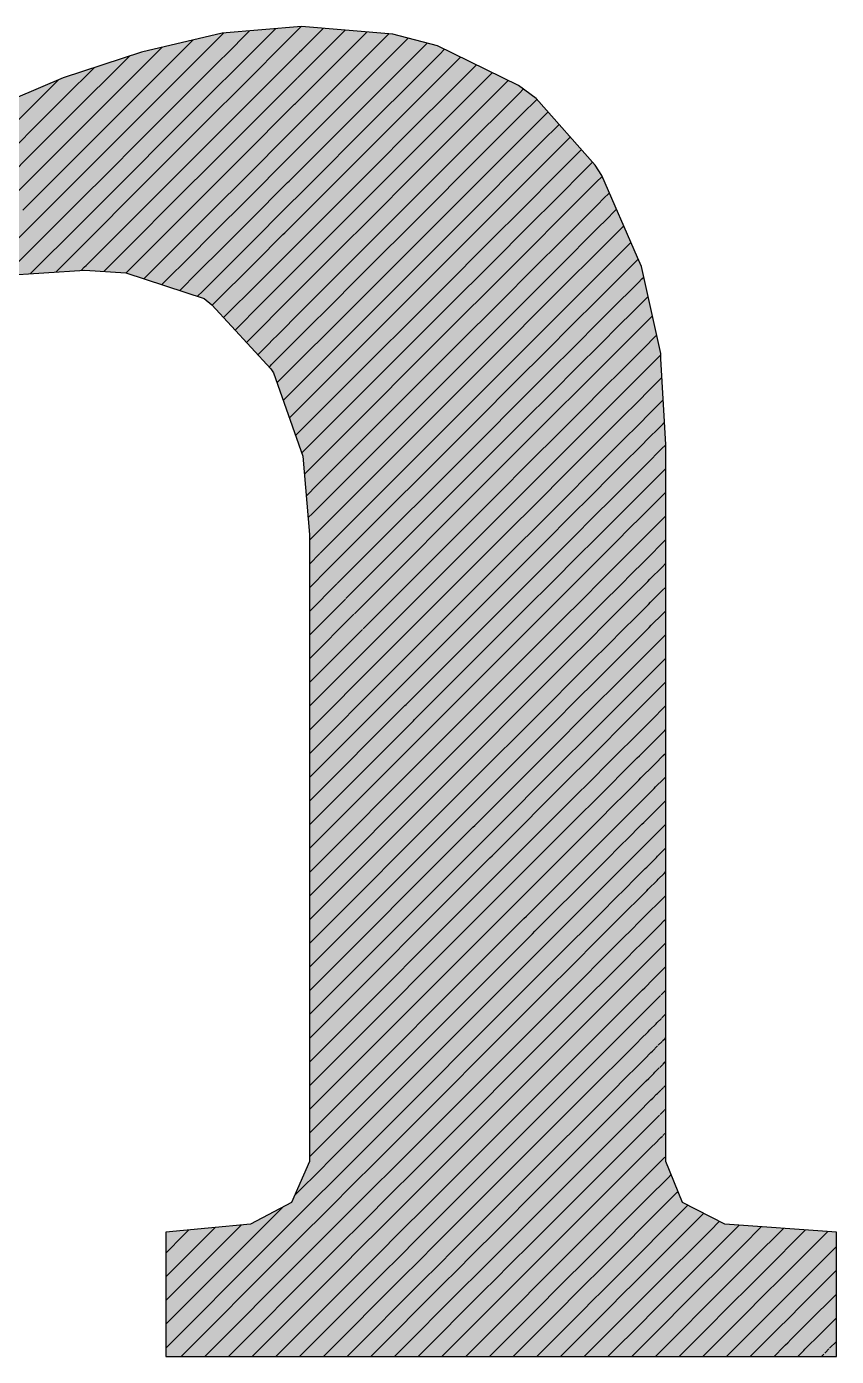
# Model space of a CAD drawing. Extents: x 0 to 13080, y 0 to 6750.
# Drawn here: x 12433.18 to 12451.28, y 1047.91 to 1077.65 of the extents above; entities that cross this region are included whole.
import ezdxf

# ---------------------------------------------------------------- set-up
doc = ezdxf.new("R2010")
doc.units = 0
doc.header["$MEASUREMENT"] = 0
doc.layers.add('MTH-CARIMBO-TXT1', color=1, linetype='CONTINUOUS')

msp = doc.modelspace()

# ---------------------------------------------------------------- linework, layer by layer
at = {"layer": 'MTH-CARIMBO-TXT1', "linetype": 'Continuous'}
for p, q in [((12437.688068, 1076.548286), (12438.740302, 1077.60052)), ((12437.755243, 1076.085131), (12439.317152, 1077.64704)), ((12439.328675, 1077.128232), (12439.807677, 1077.607234)), ((12439.330253, 1076.599481), (12440.296682, 1077.56591)), ((12435.921933, 1076.37314), (12436.898235, 1077.349442)), ((12436.029759, 1075.950637), (12437.546902, 1077.46778)), ((12437.553718, 1077.474596), (12437.586602, 1077.507479)), ((12437.620893, 1077.011441), (12438.163452, 1077.553999)), ((12439.331832, 1076.070729), (12440.785688, 1077.524585)), ((12439.33341, 1075.541977), (12441.274694, 1077.483261)), ((12441.447703, 1077.12594), (12441.708663, 1077.3869)), ((12441.551146, 1076.699053), (12442.130517, 1077.278424)), ((12434.095206, 1075.607074), (12435.474483, 1076.986351)), ((12435.814106, 1076.795644), (12436.202176, 1077.183714)), ((12437.527245, 1076.917792), (12437.620893, 1077.011441)), ((12437.822418, 1075.621976), (12439.275651, 1077.075208)), ((12439.280892, 1077.080449), (12439.328675, 1077.128232)), ((12441.275994, 1076.954231), (12441.447703, 1077.12594)), ((12441.65459, 1076.272167), (12442.406176, 1077.023753)), ((12442.406176, 1077.023753), (12442.523103, 1077.14068)), ((12434.04122, 1076.083418), (12434.685455, 1076.727653)), ((12435.620793, 1076.602331), (12435.71673, 1076.698268)), ((12435.71673, 1076.698268), (12435.814106, 1076.795644)), ((12436.137585, 1075.528133), (12437.508432, 1076.89898)), ((12437.508432, 1076.89898), (12437.527245, 1076.917792)), ((12439.334988, 1075.013225), (12441.245452, 1076.923689)), ((12441.169928, 1076.317835), (12441.551146, 1076.699053)), ((12441.245452, 1076.923689), (12441.275994, 1076.954231)), ((12442.496252, 1076.583498), (12442.878537, 1076.965784)), ((12442.586327, 1076.143243), (12443.233971, 1076.790888)), ((12432.422437, 1074.994965), (12433.880738, 1076.453266)), ((12434.149191, 1075.130729), (12435.620793, 1076.602331)), ((12437.506448, 1076.366665), (12437.688068, 1076.548286)), ((12437.889594, 1075.158821), (12439.223273, 1076.4925)), ((12439.233846, 1076.503074), (12439.330253, 1076.599481)), ((12441.758033, 1075.84528), (12442.496252, 1076.583498)), ((12442.676402, 1075.702988), (12443.589405, 1076.615992)), ((12442.766477, 1075.262734), (12443.944839, 1076.441096)), ((12433.789733, 1075.831931), (12434.04122, 1076.083418)), ((12435.435599, 1075.886806), (12435.676955, 1076.128163)), ((12435.676955, 1076.128163), (12435.921933, 1076.37314)), ((12436.245412, 1075.105629), (12437.469963, 1076.33018)), ((12437.469963, 1076.33018), (12437.506448, 1076.366665)), ((12437.48565, 1075.815538), (12437.755243, 1076.085131)), ((12439.336567, 1074.484474), (12441.102119, 1076.250026)), ((12441.063862, 1075.681439), (12441.65459, 1076.272167)), ((12441.102119, 1076.250026), (12441.169928, 1076.317835)), ((12441.861477, 1075.418393), (12442.586327, 1076.143243)), ((12442.856552, 1074.822479), (12444.195809, 1076.161735)), ((12444.195809, 1076.161735), (12444.283762, 1076.249688)), ((12432.460318, 1074.502516), (12433.789733, 1075.831931)), ((12434.203177, 1074.654385), (12435.435599, 1075.886806)), ((12435.637181, 1075.558058), (12436.029759, 1075.950637)), ((12437.431493, 1075.761381), (12437.48565, 1075.815538)), ((12437.956769, 1074.695666), (12439.170895, 1075.909792)), ((12439.170895, 1075.909792), (12439.186801, 1075.925698)), ((12439.186801, 1075.925698), (12439.331832, 1076.070729)), ((12440.957796, 1075.045043), (12441.758033, 1075.84528)), ((12444.259738, 1075.695334), (12444.577824, 1076.01342)), ((12433.556785, 1075.068653), (12434.095206, 1075.607074)), ((12435.250404, 1075.171282), (12435.637181, 1075.558058)), ((12435.597406, 1074.987954), (12436.137585, 1075.528133)), ((12436.353238, 1074.683126), (12437.431493, 1075.761381)), ((12437.464853, 1075.26441), (12437.822418, 1075.621976)), ((12439.139756, 1075.348323), (12439.33341, 1075.541977)), ((12439.338145, 1073.955722), (12440.958787, 1075.576364)), ((12440.958787, 1075.576364), (12441.063862, 1075.681439)), ((12441.96492, 1074.991507), (12442.676402, 1075.702988)), ((12442.946627, 1074.382224), (12444.259738, 1075.695334)), ((12444.323666, 1075.228933), (12444.635419, 1075.540685)), ((12444.635419, 1075.540685), (12444.83838, 1075.743646)), ((12436.461065, 1074.260622), (12437.393024, 1075.192581)), ((12437.393024, 1075.192581), (12437.464853, 1075.26441)), ((12438.023944, 1074.232511), (12439.118516, 1075.327083)), ((12439.118516, 1075.327083), (12439.139756, 1075.348323)), ((12440.85173, 1074.408647), (12441.861477, 1075.418393)), ((12442.068364, 1074.56462), (12442.766477, 1075.262734)), ((12443.036702, 1073.941969), (12444.323666, 1075.228933)), ((12444.693014, 1075.06795), (12445.08731, 1075.462246)), ((12432.498198, 1074.010066), (12433.556785, 1075.068653)), ((12433.323836, 1074.305374), (12434.149191, 1075.130729)), ((12434.257163, 1074.17804), (12435.250404, 1075.171282)), ((12435.065209, 1074.455757), (12435.597406, 1074.987954)), ((12435.557631, 1074.417849), (12436.245412, 1075.105629)), ((12437.444056, 1074.713283), (12437.889594, 1075.158821)), ((12439.09271, 1074.770947), (12439.334988, 1075.013225)), ((12439.339724, 1073.42697), (12440.815454, 1074.902701)), ((12440.745664, 1073.772251), (12441.96492, 1074.991507)), ((12440.815454, 1074.902701), (12440.957796, 1075.045043)), ((12444.387595, 1074.762531), (12444.693014, 1075.06795)), ((12444.750609, 1074.595215), (12445.336241, 1075.180847)), ((12444.808204, 1074.12248), (12445.585171, 1074.899447)), ((12433.090887, 1073.542095), (12434.203177, 1074.654385)), ((12435.517856, 1073.847744), (12436.353238, 1074.683126)), ((12436.568891, 1073.838119), (12437.354554, 1074.623781)), ((12437.354554, 1074.623781), (12437.444056, 1074.713283)), ((12437.423258, 1074.162156), (12437.956769, 1074.695666)), ((12438.091119, 1073.769356), (12439.066138, 1074.744375)), ((12439.066138, 1074.744375), (12439.09271, 1074.770947)), ((12442.171807, 1074.137734), (12442.856552, 1074.822479)), ((12443.126778, 1073.501714), (12444.387595, 1074.762531)), ((12444.451524, 1074.29613), (12444.750609, 1074.595215)), ((12444.865799, 1073.649745), (12445.834102, 1074.618048)), ((12432.536079, 1073.517617), (12433.323836, 1074.305374)), ((12434.311148, 1073.701696), (12435.065209, 1074.455757)), ((12434.880015, 1073.740232), (12435.557631, 1074.417849)), ((12439.045665, 1074.193572), (12439.336567, 1074.484474)), ((12440.639598, 1073.135855), (12442.068364, 1074.56462)), ((12440.672122, 1074.229038), (12440.85173, 1074.408647)), ((12442.275251, 1073.710847), (12442.946627, 1074.382224)), ((12443.216853, 1073.061459), (12444.451524, 1074.29613)), ((12432.857938, 1072.778816), (12434.257163, 1074.17804)), ((12435.478082, 1073.277639), (12436.461065, 1074.260622)), ((12436.676718, 1073.415615), (12437.316085, 1074.054982)), ((12437.316085, 1074.054982), (12437.423258, 1074.162156)), ((12437.402461, 1073.611028), (12438.023944, 1074.232511)), ((12438.158294, 1073.306201), (12439.01376, 1074.161667)), ((12439.01376, 1074.161667), (12439.045665, 1074.193572)), ((12439.341302, 1072.898219), (12440.672122, 1074.229038)), ((12440.533532, 1072.499458), (12442.171807, 1074.137734)), ((12444.515452, 1073.829728), (12444.808204, 1074.12248)), ((12444.923394, 1073.17701), (12445.920015, 1074.173631)), ((12445.920015, 1074.173631), (12446.038581, 1074.292197)), ((12432.697919, 1072.088466), (12434.311148, 1073.701696)), ((12434.365134, 1073.225352), (12434.880015, 1073.740232)), ((12434.69482, 1073.024708), (12435.517856, 1073.847744)), ((12435.438307, 1072.707534), (12436.568891, 1073.838119)), ((12437.381664, 1073.059901), (12438.091119, 1073.769356)), ((12438.998619, 1073.616196), (12439.338145, 1073.955722)), ((12440.427466, 1071.863062), (12442.275251, 1073.710847)), ((12440.528789, 1073.555376), (12440.745664, 1073.772251)), ((12442.378694, 1073.28396), (12443.036702, 1073.941969)), ((12443.306928, 1072.621204), (12444.515452, 1073.829728)), ((12445.955073, 1073.678358), (12446.070957, 1073.794243)), ((12446.070957, 1073.794243), (12446.207643, 1073.930929)), ((12435.402503, 1072.1414), (12436.676718, 1073.415615)), ((12436.784544, 1072.993111), (12437.277615, 1073.486182)), ((12437.277615, 1073.486182), (12437.402461, 1073.611028)), ((12438.225469, 1072.843046), (12438.961381, 1073.578958)), ((12438.951574, 1073.038821), (12439.339724, 1073.42697)), ((12438.961381, 1073.578958), (12438.998619, 1073.616196)), ((12439.34288, 1072.369467), (12440.528789, 1073.555376)), ((12442.482138, 1072.857074), (12443.126778, 1073.501714)), ((12444.579381, 1073.363327), (12444.865799, 1073.649745)), ((12444.980989, 1072.704275), (12445.955073, 1073.678358)), ((12446.103334, 1073.29629), (12446.369048, 1073.562004)), ((12433.263604, 1072.123822), (12434.365134, 1073.225352)), ((12434.509626, 1072.309183), (12435.478082, 1073.277639)), ((12437.360867, 1072.508774), (12438.158294, 1073.306201)), ((12440.3214, 1071.226666), (12442.378694, 1073.28396)), ((12440.385457, 1072.881713), (12440.639598, 1073.135855)), ((12443.397003, 1072.180949), (12444.579381, 1073.363327)), ((12444.64331, 1072.896926), (12444.923394, 1073.17701)), ((12445.038584, 1072.23154), (12445.990131, 1073.183086)), ((12445.990131, 1073.183086), (12446.103334, 1073.29629)), ((12446.135711, 1072.798336), (12446.530453, 1073.193078)), ((12434.41912, 1072.749007), (12434.69482, 1073.024708)), ((12435.801888, 1072.010455), (12436.784544, 1072.993111)), ((12436.892371, 1072.570608), (12437.239146, 1072.917383)), ((12437.239146, 1072.917383), (12437.381664, 1073.059901)), ((12437.340069, 1071.957646), (12438.225469, 1072.843046)), ((12438.292644, 1072.379891), (12438.909003, 1072.99625)), ((12438.904528, 1072.461445), (12439.341302, 1072.898219)), ((12438.909003, 1072.99625), (12438.951574, 1073.038821)), ((12439.344459, 1071.840715), (12440.385457, 1072.881713)), ((12440.215334, 1070.59027), (12442.482138, 1072.857074)), ((12442.585581, 1072.430187), (12443.216853, 1073.061459)), ((12443.487078, 1071.740694), (12444.64331, 1072.896926)), ((12446.168087, 1072.300383), (12446.691858, 1072.824153)), ((12433.82929, 1072.159177), (12434.41912, 1072.749007)), ((12434.904271, 1072.173498), (12435.438307, 1072.707534)), ((12436.201272, 1071.879509), (12436.892371, 1072.570608)), ((12442.689025, 1072.003301), (12443.306928, 1072.621204)), ((12444.707238, 1072.430524), (12444.980989, 1072.704275)), ((12445.096179, 1071.758804), (12446.025188, 1072.687814)), ((12446.025188, 1072.687814), (12446.135711, 1072.798336)), ((12434.394975, 1072.194532), (12434.473106, 1072.272663)), ((12434.473106, 1072.272663), (12434.509626, 1072.309183)), ((12437.000197, 1072.148104), (12437.200676, 1072.348583)), ((12437.200676, 1072.348583), (12437.360867, 1072.508774)), ((12437.328867, 1071.416114), (12438.292644, 1072.379891)), ((12438.35982, 1071.916736), (12438.856625, 1072.413541)), ((12438.856625, 1072.413541), (12438.904528, 1072.461445)), ((12438.857483, 1071.88407), (12439.34288, 1072.369467)), ((12440.109268, 1069.953874), (12442.585581, 1072.430187)), ((12440.242124, 1072.208051), (12440.533532, 1072.499458)), ((12443.577153, 1071.300439), (12444.707238, 1072.430524)), ((12444.771167, 1071.964123), (12445.038584, 1072.23154)), ((12446.060246, 1072.192542), (12446.168087, 1072.300383)), ((12446.200464, 1071.80243), (12446.840877, 1072.442842)), ((12436.600656, 1071.748563), (12437.000197, 1072.148104)), ((12437.162206, 1071.779783), (12437.340069, 1071.957646)), ((12437.582983, 1071.1399), (12438.35982, 1071.916736)), ((12439.346037, 1071.311963), (12440.242124, 1072.208051)), ((12440.003202, 1069.317478), (12442.689025, 1072.003301)), ((12442.792468, 1071.576414), (12443.397003, 1072.180949)), ((12443.667229, 1070.860184), (12444.771167, 1071.964123)), ((12445.153774, 1071.286069), (12446.060246, 1072.192542)), ((12446.232841, 1071.304476), (12446.856926, 1071.928561)), ((12446.856926, 1071.928561), (12446.933182, 1072.004817)), ((12446.933182, 1072.004817), (12446.97532, 1072.046955)), ((12437.000041, 1071.617618), (12437.108024, 1071.7256)), ((12437.108024, 1071.7256), (12437.162206, 1071.779783)), ((12438.426995, 1071.453581), (12438.804247, 1071.830833)), ((12438.804247, 1071.830833), (12438.857483, 1071.88407)), ((12438.810438, 1071.306694), (12439.344459, 1071.840715)), ((12440.098792, 1071.534388), (12440.427466, 1071.863062)), ((12442.895912, 1071.149528), (12443.487078, 1071.740694)), ((12444.835096, 1071.497721), (12445.096179, 1071.758804)), ((12445.211369, 1070.813334), (12446.095304, 1071.69727)), ((12446.095304, 1071.69727), (12446.200464, 1071.80243)), ((12437.8371, 1070.863686), (12438.426995, 1071.453581)), ((12439.347615, 1070.783212), (12440.098792, 1071.534388)), ((12439.897136, 1068.681082), (12442.792468, 1071.576414)), ((12443.757304, 1070.419929), (12444.835096, 1071.497721)), ((12446.265218, 1070.806523), (12446.872974, 1071.414279)), ((12446.872974, 1071.414279), (12446.947235, 1071.48854)), ((12446.947235, 1071.48854), (12447.066756, 1071.608061)), ((12438.49417, 1070.990426), (12438.751868, 1071.248125)), ((12438.751868, 1071.248125), (12438.810438, 1071.306694)), ((12438.763392, 1070.729319), (12439.346037, 1071.311963)), ((12439.79107, 1068.044686), (12442.895912, 1071.149528)), ((12439.95546, 1070.860726), (12440.3214, 1071.226666)), ((12442.999355, 1070.722641), (12443.577153, 1071.300439)), ((12443.847379, 1069.979674), (12444.899024, 1071.03132)), ((12444.899024, 1071.03132), (12445.153774, 1071.286069)), ((12445.268964, 1070.340599), (12446.130362, 1071.201997)), ((12446.130362, 1071.201997), (12446.232841, 1071.304476)), ((12446.961289, 1070.972264), (12447.158192, 1071.169167)), ((12438.091216, 1070.587473), (12438.49417, 1070.990426)), ((12438.69949, 1070.665416), (12438.763392, 1070.729319)), ((12438.716347, 1070.151943), (12439.347615, 1070.783212)), ((12439.349194, 1070.25446), (12439.95546, 1070.860726)), ((12443.102799, 1070.295754), (12443.667229, 1070.860184)), ((12444.962953, 1070.564918), (12445.211369, 1070.813334)), ((12446.16542, 1070.706725), (12446.265218, 1070.806523)), ((12446.297594, 1070.308569), (12446.889023, 1070.899998)), ((12446.889023, 1070.899998), (12446.961289, 1070.972264)), ((12446.975342, 1070.455987), (12447.249629, 1070.730274)), ((12447.249629, 1070.730274), (12447.265248, 1070.745893)), ((12438.345333, 1070.311259), (12438.561345, 1070.527271)), ((12438.561345, 1070.527271), (12438.69949, 1070.665416)), ((12439.685004, 1067.40829), (12442.999355, 1070.722641)), ((12439.812127, 1070.187063), (12440.215334, 1070.59027)), ((12443.937454, 1069.539419), (12444.962953, 1070.564918)), ((12445.326559, 1069.867864), (12446.16542, 1070.706725)), ((12446.905071, 1070.385716), (12446.975342, 1070.455987)), ((12438.647112, 1070.082708), (12438.716347, 1070.151943)), ((12438.775896, 1069.681163), (12439.349194, 1070.25446)), ((12439.350772, 1069.725708), (12439.812127, 1070.187063)), ((12439.578938, 1066.771894), (12443.102799, 1070.295754)), ((12443.206242, 1069.868868), (12443.757304, 1070.419929)), ((12445.026882, 1070.098517), (12445.268964, 1070.340599)), ((12445.384154, 1069.395129), (12446.200478, 1070.211453)), ((12446.200478, 1070.211453), (12446.297594, 1070.308569)), ((12446.329971, 1069.810616), (12446.905071, 1070.385716)), ((12446.989395, 1069.93971), (12447.341065, 1070.29138)), ((12438.599449, 1070.035046), (12438.62852, 1070.064117)), ((12438.62852, 1070.064117), (12438.647112, 1070.082708)), ((12439.54681, 1066.209436), (12443.206242, 1069.868868)), ((12439.668795, 1069.513401), (12440.109268, 1069.953874)), ((12443.309686, 1069.441981), (12443.847379, 1069.979674)), ((12444.027529, 1069.099164), (12445.026882, 1070.098517)), ((12445.09081, 1069.632116), (12445.326559, 1069.867864)), ((12446.362348, 1069.312662), (12446.92112, 1069.871434)), ((12446.92112, 1069.871434), (12446.989395, 1069.93971)), ((12438.914505, 1069.289442), (12439.350772, 1069.725708)), ((12443.413129, 1069.015095), (12443.937454, 1069.539419)), ((12444.117604, 1068.658909), (12445.09081, 1069.632116)), ((12445.441749, 1068.922394), (12446.235536, 1069.716181)), ((12446.235536, 1069.716181), (12446.329971, 1069.810616)), ((12447.003449, 1069.423434), (12447.358459, 1069.778443)), ((12447.358459, 1069.778443), (12447.380747, 1069.800732)), ((12439.35235, 1069.196957), (12439.668795, 1069.513401)), ((12439.525462, 1068.839738), (12440.003202, 1069.317478)), ((12439.739029, 1065.871324), (12443.309686, 1069.441981)), ((12445.154739, 1069.165714), (12445.384154, 1069.395129)), ((12446.270594, 1069.220908), (12446.362348, 1069.312662)), ((12446.394724, 1068.814709), (12446.937168, 1069.357153)), ((12446.937168, 1069.357153), (12447.003449, 1069.423434)), ((12447.017502, 1068.907157), (12447.361826, 1069.25148)), ((12447.361826, 1069.25148), (12447.410625, 1069.300279)), ((12439.053114, 1068.897721), (12439.35235, 1069.196957)), ((12439.931248, 1065.533213), (12443.413129, 1069.015095)), ((12443.516573, 1068.588208), (12444.027529, 1069.099164)), ((12444.207679, 1068.218655), (12445.154739, 1069.165714)), ((12445.499344, 1068.449659), (12446.270594, 1069.220908)), ((12439.191723, 1068.505999), (12439.353929, 1068.668205)), ((12439.353929, 1068.668205), (12439.525462, 1068.839738)), ((12439.38213, 1068.166076), (12439.897136, 1068.681082)), ((12443.620016, 1068.161321), (12444.117604, 1068.658909)), ((12444.297755, 1067.7784), (12445.218668, 1068.699313)), ((12445.218668, 1068.699313), (12445.441749, 1068.922394)), ((12445.556939, 1067.976924), (12446.305651, 1068.725636)), ((12446.305651, 1068.725636), (12446.394724, 1068.814709)), ((12446.427101, 1068.316756), (12446.953217, 1068.842871)), ((12446.953217, 1068.842871), (12447.017502, 1068.907157)), ((12447.031556, 1068.39088), (12447.365193, 1068.724518)), ((12447.365193, 1068.724518), (12447.440502, 1068.799827)), ((12440.123466, 1065.195102), (12443.516573, 1068.588208)), ((12445.282597, 1068.232911), (12445.499344, 1068.449659)), ((12446.969265, 1068.32859), (12447.031556, 1068.39088)), ((12439.330332, 1068.114278), (12439.355507, 1068.139453)), ((12439.355507, 1068.139453), (12439.38213, 1068.166076)), ((12440.315685, 1064.85699), (12443.620016, 1068.161321)), ((12443.72346, 1067.734435), (12444.207679, 1068.218655)), ((12444.38783, 1067.338145), (12445.282597, 1068.232911)), ((12445.614534, 1067.504189), (12446.340709, 1068.230364)), ((12446.340709, 1068.230364), (12446.427101, 1068.316756)), ((12446.459478, 1067.818802), (12446.969265, 1068.32859)), ((12447.045609, 1067.874603), (12447.36856, 1068.197555)), ((12447.36856, 1068.197555), (12447.47038, 1068.299375)), ((12439.388593, 1067.642208), (12439.79107, 1068.044686)), ((12443.826903, 1067.307548), (12444.297755, 1067.7784)), ((12444.477905, 1066.89789), (12445.346525, 1067.76651)), ((12445.346525, 1067.76651), (12445.556939, 1067.976924)), ((12446.375767, 1067.735092), (12446.459478, 1067.818802)), ((12446.491854, 1067.320849), (12446.985314, 1067.814308)), ((12446.985314, 1067.814308), (12447.045609, 1067.874603)), ((12447.371927, 1067.670592), (12447.470321, 1067.768985)), ((12440.507904, 1064.518879), (12443.72346, 1067.734435)), ((12445.410454, 1067.300109), (12445.614534, 1067.504189)), ((12445.672129, 1067.031453), (12446.375767, 1067.735092)), ((12447.059662, 1067.358327), (12447.371927, 1067.670592)), ((12439.428769, 1067.152055), (12439.685004, 1067.40829)), ((12440.700122, 1064.180767), (12443.826903, 1067.307548)), ((12443.930347, 1066.880662), (12444.38783, 1067.338145)), ((12444.56798, 1066.457635), (12445.410454, 1067.300109)), ((12445.729724, 1066.558718), (12446.410825, 1067.23982)), ((12446.410825, 1067.23982), (12446.491854, 1067.320849)), ((12446.524231, 1066.822895), (12447.001362, 1067.300027)), ((12447.001362, 1067.300027), (12447.059662, 1067.358327)), ((12447.375294, 1067.143629), (12447.470321, 1067.238655)), ((12440.892341, 1063.842656), (12443.930347, 1066.880662)), ((12444.03379, 1066.453775), (12444.477905, 1066.89789)), ((12445.474383, 1066.833707), (12445.672129, 1067.031453)), ((12447.073716, 1066.84205), (12447.375294, 1067.143629)), ((12439.468946, 1066.661901), (12439.578938, 1066.771894)), ((12444.658055, 1066.01738), (12445.474383, 1066.833707)), ((12445.787319, 1066.085983), (12446.445883, 1066.744547)), ((12446.445883, 1066.744547), (12446.524231, 1066.822895)), ((12446.556608, 1066.324942), (12447.017411, 1066.785745)), ((12447.017411, 1066.785745), (12447.073716, 1066.84205)), ((12447.087769, 1066.325773), (12447.378662, 1066.616666)), ((12447.378662, 1066.616666), (12447.470321, 1066.708325)), ((12441.08456, 1063.504545), (12444.03379, 1066.453775)), ((12444.137234, 1066.026889), (12444.56798, 1066.457635)), ((12444.74813, 1065.577125), (12445.538311, 1066.367306)), ((12445.538311, 1066.367306), (12445.729724, 1066.558718)), ((12446.480941, 1066.249275), (12446.556608, 1066.324942)), ((12446.588984, 1065.826989), (12447.033459, 1066.271463)), ((12447.033459, 1066.271463), (12447.087769, 1066.325773)), ((12439.499163, 1066.161789), (12439.546274, 1066.2089)), ((12441.276779, 1063.166433), (12444.137234, 1066.026889)), ((12444.240677, 1065.600002), (12444.658055, 1066.01738)), ((12445.60224, 1065.900904), (12445.787319, 1066.085983)), ((12445.844914, 1065.613248), (12446.480941, 1066.249275)), ((12447.101822, 1065.809497), (12447.382029, 1066.089703)), ((12447.382029, 1066.089703), (12447.470321, 1066.177995)), ((12439.499163, 1065.631459), (12439.736331, 1065.868626)), ((12444.838205, 1065.13687), (12445.60224, 1065.900904)), ((12445.902509, 1065.140513), (12446.515999, 1065.754003)), ((12446.515999, 1065.754003), (12446.588984, 1065.826989)), ((12446.621361, 1065.329035), (12447.049508, 1065.757182)), ((12447.049508, 1065.757182), (12447.101822, 1065.809497)), ((12439.499163, 1065.101129), (12439.926388, 1065.528353)), ((12441.468997, 1062.828322), (12444.240677, 1065.600002)), ((12444.344121, 1065.173115), (12444.74813, 1065.577125)), ((12444.928281, 1064.696615), (12445.666169, 1065.434503)), ((12445.666169, 1065.434503), (12445.844914, 1065.613248)), ((12447.115876, 1065.29322), (12447.385396, 1065.56274)), ((12447.385396, 1065.56274), (12447.470321, 1065.647665)), ((12439.499163, 1064.570799), (12440.116444, 1065.18808)), ((12441.661216, 1062.490211), (12444.344121, 1065.173115)), ((12444.447564, 1064.746229), (12444.838205, 1065.13687)), ((12445.730097, 1064.968102), (12445.902509, 1065.140513)), ((12445.960104, 1064.667778), (12446.551057, 1065.258731)), ((12446.551057, 1065.258731), (12446.621361, 1065.329035)), ((12446.653738, 1064.831082), (12447.065556, 1065.2429)), ((12447.065556, 1065.2429), (12447.115876, 1065.29322)), ((12447.388763, 1065.035777), (12447.470321, 1065.117335)), ((12439.499163, 1064.040469), (12440.306501, 1064.847806)), ((12445.018356, 1064.25636), (12445.730097, 1064.968102)), ((12446.586114, 1064.763459), (12446.653738, 1064.831082)), ((12447.129929, 1064.776943), (12447.388763, 1065.035777)), ((12439.499163, 1063.510138), (12440.496558, 1064.507533)), ((12441.853435, 1062.152099), (12444.447564, 1064.746229)), ((12444.551008, 1064.319342), (12444.928281, 1064.696615)), ((12445.108431, 1063.816105), (12445.794026, 1064.5017)), ((12445.794026, 1064.5017), (12445.960104, 1064.667778)), ((12446.017699, 1064.195043), (12446.586114, 1064.763459)), ((12446.686114, 1064.333128), (12447.081605, 1064.728619)), ((12447.081605, 1064.728619), (12447.129929, 1064.776943)), ((12447.143983, 1064.260667), (12447.39213, 1064.508814)), ((12447.39213, 1064.508814), (12447.470321, 1064.587005)), ((12442.045654, 1061.813988), (12444.551008, 1064.319342)), ((12444.654451, 1063.892456), (12445.018356, 1064.25636)), ((12445.857955, 1064.035299), (12446.017699, 1064.195043)), ((12446.075294, 1063.722308), (12446.621172, 1064.268186)), ((12446.621172, 1064.268186), (12446.686114, 1064.333128)), ((12446.718491, 1063.835175), (12447.097653, 1064.214337)), ((12447.097653, 1064.214337), (12447.143983, 1064.260667)), ((12439.499163, 1062.979808), (12440.686614, 1064.167259)), ((12442.237872, 1061.475877), (12444.654451, 1063.892456)), ((12445.198506, 1063.37585), (12445.857955, 1064.035299)), ((12447.158036, 1063.74439), (12447.395497, 1063.981851)), ((12447.395497, 1063.981851), (12447.470321, 1064.056674)), ((12439.499163, 1062.449478), (12440.876671, 1063.826986)), ((12440.876671, 1063.826986), (12440.892341, 1063.842656)), ((12444.757895, 1063.465569), (12445.108431, 1063.816105)), ((12445.921883, 1063.568897), (12446.075294, 1063.722308)), ((12446.132889, 1063.249573), (12446.65623, 1063.772914)), ((12446.65623, 1063.772914), (12446.718491, 1063.835175)), ((12446.750868, 1063.337222), (12447.113702, 1063.700055)), ((12447.113702, 1063.700055), (12447.158036, 1063.74439)), ((12439.499163, 1061.919148), (12441.066728, 1063.486713)), ((12441.066728, 1063.486713), (12441.08456, 1063.504545)), ((12442.430091, 1061.137765), (12444.757895, 1063.465569)), ((12444.861338, 1063.038683), (12445.198506, 1063.37585)), ((12445.288581, 1062.935595), (12445.921883, 1063.568897)), ((12446.691288, 1063.277642), (12446.750868, 1063.337222)), ((12447.172089, 1063.228113), (12447.398865, 1063.454888)), ((12447.398865, 1063.454888), (12447.470321, 1063.526344)), ((12439.499163, 1061.388818), (12441.256785, 1063.146439)), ((12441.256785, 1063.146439), (12441.276779, 1063.166433)), ((12442.62231, 1060.799654), (12444.861338, 1063.038683)), ((12445.378656, 1062.49534), (12445.985812, 1063.102496)), ((12445.985812, 1063.102496), (12446.132889, 1063.249573)), ((12446.190484, 1062.776838), (12446.691288, 1063.277642)), ((12446.783244, 1062.839268), (12447.12975, 1063.185774)), ((12447.12975, 1063.185774), (12447.172089, 1063.228113)), ((12447.402232, 1062.927926), (12447.470321, 1062.996014)), ((12439.499163, 1060.858488), (12441.446841, 1062.806166)), ((12441.446841, 1062.806166), (12441.468997, 1062.828322)), ((12444.964782, 1062.611796), (12445.288581, 1062.935595)), ((12446.049741, 1062.636095), (12446.190484, 1062.776838)), ((12446.248079, 1062.304102), (12446.726346, 1062.78237)), ((12446.726346, 1062.78237), (12446.783244, 1062.839268)), ((12447.145799, 1062.671492), (12447.186143, 1062.711836)), ((12447.186143, 1062.711836), (12447.402232, 1062.927926)), ((12439.499163, 1060.328158), (12441.636898, 1062.465893)), ((12441.636898, 1062.465893), (12441.661216, 1062.490211)), ((12442.814528, 1060.461543), (12444.964782, 1062.611796)), ((12445.068225, 1062.184909), (12445.378656, 1062.49534)), ((12445.468731, 1062.055085), (12446.049741, 1062.636095)), ((12446.815621, 1062.341315), (12447.145799, 1062.671492)), ((12447.200196, 1062.19556), (12447.405599, 1062.400963)), ((12447.405599, 1062.400963), (12447.470321, 1062.465684)), ((12439.499163, 1059.797828), (12441.826955, 1062.125619)), ((12441.826955, 1062.125619), (12441.853435, 1062.152099)), ((12443.006747, 1060.123431), (12445.068225, 1062.184909)), ((12445.558807, 1061.61483), (12446.113669, 1062.169693)), ((12446.113669, 1062.169693), (12446.248079, 1062.304102)), ((12446.305674, 1061.831367), (12446.761404, 1062.287098)), ((12446.761404, 1062.287098), (12446.815621, 1062.341315)), ((12446.847998, 1061.843361), (12447.161847, 1062.157211)), ((12447.161847, 1062.157211), (12447.200196, 1062.19556)), ((12442.017011, 1061.785346), (12442.045654, 1061.813988)), ((12445.171669, 1061.758023), (12445.468731, 1062.055085)), ((12446.177598, 1061.703292), (12446.305674, 1061.831367)), ((12446.796462, 1061.791825), (12446.847998, 1061.843361)), ((12447.214249, 1061.679283), (12447.408966, 1061.874)), ((12447.408966, 1061.874), (12447.470321, 1061.935354)), ((12439.499163, 1059.267498), (12442.017011, 1061.785346)), ((12443.198966, 1059.78532), (12445.171669, 1061.758023)), ((12445.275112, 1061.331136), (12445.558807, 1061.61483)), ((12445.648882, 1061.174576), (12446.177598, 1061.703292)), ((12446.363269, 1061.358632), (12446.796462, 1061.791825)), ((12446.880374, 1061.345408), (12447.177896, 1061.642929)), ((12447.177896, 1061.642929), (12447.214249, 1061.679283)), ((12439.499163, 1058.737168), (12442.207068, 1061.445073)), ((12442.207068, 1061.445073), (12442.237872, 1061.475877)), ((12443.391185, 1059.447208), (12445.275112, 1061.331136)), ((12445.738957, 1060.734321), (12446.241527, 1061.23689)), ((12446.241527, 1061.23689), (12446.363269, 1061.358632)), ((12446.420864, 1060.885897), (12446.83152, 1061.296553)), ((12446.83152, 1061.296553), (12446.880374, 1061.345408)), ((12447.228303, 1061.163006), (12447.412333, 1061.347037)), ((12447.412333, 1061.347037), (12447.470321, 1061.405024)), ((12439.499163, 1058.206838), (12442.397125, 1061.104799)), ((12442.397125, 1061.104799), (12442.430091, 1061.137765)), ((12445.378556, 1060.90425), (12445.648882, 1061.174576)), ((12446.912751, 1060.847455), (12447.193944, 1061.128648)), ((12447.193944, 1061.128648), (12447.228303, 1061.163006)), ((12439.499163, 1057.676507), (12442.587182, 1060.764526)), ((12442.587182, 1060.764526), (12442.62231, 1060.799654)), ((12443.583403, 1059.109097), (12445.378556, 1060.90425)), ((12445.481999, 1060.477363), (12445.738957, 1060.734321)), ((12445.829032, 1060.294066), (12446.305455, 1060.770489)), ((12446.305455, 1060.770489), (12446.420864, 1060.885897)), ((12446.478459, 1060.413162), (12446.866577, 1060.801281)), ((12446.866577, 1060.801281), (12446.912751, 1060.847455)), ((12447.209993, 1060.614366), (12447.242356, 1060.64673)), ((12447.242356, 1060.64673), (12447.415701, 1060.820074)), ((12447.415701, 1060.820074), (12447.470321, 1060.874694)), ((12439.499163, 1057.146177), (12442.777238, 1060.424252)), ((12442.777238, 1060.424252), (12442.814528, 1060.461543)), ((12443.775622, 1058.770986), (12445.481999, 1060.477363)), ((12446.369384, 1060.304088), (12446.478459, 1060.413162)), ((12446.901635, 1060.306009), (12446.945128, 1060.349501)), ((12446.945128, 1060.349501), (12447.209993, 1060.614366)), ((12447.419068, 1060.293111), (12447.470321, 1060.344364)), ((12439.499163, 1056.615847), (12442.967295, 1060.083979)), ((12442.967295, 1060.083979), (12443.006747, 1060.123431)), ((12443.967841, 1058.432874), (12445.585443, 1060.050476)), ((12445.585443, 1060.050476), (12445.829032, 1060.294066)), ((12445.919107, 1059.853811), (12446.369384, 1060.304088)), ((12446.536054, 1059.940427), (12446.901635, 1060.306009)), ((12446.977505, 1059.851548), (12447.226041, 1060.100084)), ((12447.226041, 1060.100084), (12447.25641, 1060.130453)), ((12447.25641, 1060.130453), (12447.419068, 1060.293111)), ((12439.499163, 1056.085517), (12443.157352, 1059.743706)), ((12443.157352, 1059.743706), (12443.198966, 1059.78532)), ((12445.688886, 1059.62359), (12445.919107, 1059.853811)), ((12446.009182, 1059.413556), (12446.433313, 1059.837686)), ((12446.433313, 1059.837686), (12446.536054, 1059.940427)), ((12446.593649, 1059.467692), (12446.936693, 1059.810737)), ((12446.936693, 1059.810737), (12446.977505, 1059.851548)), ((12447.270463, 1059.614176), (12447.422435, 1059.766148)), ((12447.422435, 1059.766148), (12447.470321, 1059.814034)), ((12443.347409, 1059.403432), (12443.391185, 1059.447208)), ((12444.16006, 1058.094763), (12445.688886, 1059.62359)), ((12446.497241, 1059.371285), (12446.593649, 1059.467692)), ((12447.009881, 1059.353594), (12447.24209, 1059.585803)), ((12447.24209, 1059.585803), (12447.270463, 1059.614176)), ((12439.499163, 1055.555187), (12443.347409, 1059.403432)), ((12444.352278, 1057.756652), (12445.79233, 1059.196703)), ((12445.79233, 1059.196703), (12446.009182, 1059.413556)), ((12446.099258, 1058.973301), (12446.497241, 1059.371285)), ((12446.651244, 1058.994957), (12446.971751, 1059.315464)), ((12446.971751, 1059.315464), (12447.009881, 1059.353594)), ((12447.284516, 1059.097899), (12447.425802, 1059.239185)), ((12447.425802, 1059.239185), (12447.470321, 1059.283704)), ((12439.499163, 1055.024857), (12443.537465, 1059.063159)), ((12443.537465, 1059.063159), (12443.583403, 1059.109097)), ((12445.895773, 1058.769817), (12446.099258, 1058.973301)), ((12446.189333, 1058.533046), (12446.56117, 1058.904883)), ((12446.56117, 1058.904883), (12446.651244, 1058.994957)), ((12447.006809, 1058.820192), (12447.042258, 1058.855641)), ((12447.042258, 1058.855641), (12447.258138, 1059.071521)), ((12447.258138, 1059.071521), (12447.284516, 1059.097899)), ((12439.499163, 1054.494527), (12443.727522, 1058.722886)), ((12443.727522, 1058.722886), (12443.775622, 1058.770986)), ((12444.544497, 1057.41854), (12445.895773, 1058.769817)), ((12446.708839, 1058.522222), (12447.006809, 1058.820192)), ((12447.074635, 1058.357688), (12447.274187, 1058.55724)), ((12447.274187, 1058.55724), (12447.29857, 1058.581623)), ((12447.29857, 1058.581623), (12447.429169, 1058.712222)), ((12447.429169, 1058.712222), (12447.470321, 1058.753374)), ((12439.499163, 1053.964197), (12443.917579, 1058.382612)), ((12443.917579, 1058.382612), (12443.967841, 1058.432874)), ((12444.736716, 1057.080429), (12445.999217, 1058.34293)), ((12445.999217, 1058.34293), (12446.189333, 1058.533046)), ((12446.279408, 1058.092791), (12446.625099, 1058.438482)), ((12446.625099, 1058.438482), (12446.708839, 1058.522222)), ((12446.766434, 1058.049487), (12447.041867, 1058.32492)), ((12447.041867, 1058.32492), (12447.074635, 1058.357688)), ((12439.499163, 1053.433867), (12444.107635, 1058.042339)), ((12444.107635, 1058.042339), (12444.16006, 1058.094763)), ((12446.10266, 1057.916044), (12446.279408, 1058.092791)), ((12446.369483, 1057.652536), (12446.689027, 1057.97208)), ((12446.689027, 1057.97208), (12446.766434, 1058.049487)), ((12447.107011, 1057.859734), (12447.290235, 1058.042958)), ((12447.290235, 1058.042958), (12447.312623, 1058.065346)), ((12447.312623, 1058.065346), (12447.432536, 1058.185259)), ((12447.432536, 1058.185259), (12447.470321, 1058.223044)), ((12439.499163, 1052.903537), (12444.297692, 1057.702066)), ((12444.297692, 1057.702066), (12444.352278, 1057.756652)), ((12444.928934, 1056.742318), (12446.10266, 1057.916044)), ((12446.206104, 1057.489157), (12446.369483, 1057.652536)), ((12446.824029, 1057.576751), (12447.076925, 1057.829648)), ((12447.076925, 1057.829648), (12447.107011, 1057.859734)), ((12447.326676, 1057.549069), (12447.435904, 1057.658296)), ((12447.435904, 1057.658296), (12447.470321, 1057.692713)), ((12439.499163, 1052.373207), (12444.487749, 1057.361792)), ((12444.487749, 1057.361792), (12444.544497, 1057.41854)), ((12445.121153, 1056.404206), (12446.206104, 1057.489157)), ((12446.459558, 1057.212281), (12446.752956, 1057.505679)), ((12446.752956, 1057.505679), (12446.824029, 1057.576751)), ((12447.111983, 1057.334375), (12447.139388, 1057.361781)), ((12447.139388, 1057.361781), (12447.306284, 1057.528676)), ((12447.306284, 1057.528676), (12447.326676, 1057.549069)), ((12444.677806, 1057.021519), (12444.736716, 1057.080429)), ((12445.313372, 1056.066095), (12446.309547, 1057.06227)), ((12446.309547, 1057.06227), (12446.459558, 1057.212281)), ((12446.816885, 1057.039278), (12446.881624, 1057.104016)), ((12446.881624, 1057.104016), (12447.111983, 1057.334375)), ((12447.34073, 1057.032793), (12447.439271, 1057.131334)), ((12447.439271, 1057.131334), (12447.470321, 1057.162383)), ((12439.885807, 1052.22952), (12444.677806, 1057.021519)), ((12446.412991, 1056.635384), (12446.549633, 1056.772026)), ((12446.549633, 1056.772026), (12446.816885, 1057.039278)), ((12446.939219, 1056.631281), (12447.14704, 1056.839103)), ((12447.14704, 1056.839103), (12447.171765, 1056.863827)), ((12447.171765, 1056.863827), (12447.322332, 1057.014395)), ((12447.322332, 1057.014395), (12447.34073, 1057.032793)), ((12440.363597, 1052.17698), (12444.867862, 1056.681245)), ((12444.867862, 1056.681245), (12444.928934, 1056.742318)), ((12445.505591, 1055.727983), (12446.412991, 1056.635384)), ((12446.639708, 1056.331771), (12446.880813, 1056.572876)), ((12446.880813, 1056.572876), (12446.939219, 1056.631281)), ((12447.204141, 1056.365874), (12447.338381, 1056.500113)), ((12447.338381, 1056.500113), (12447.354783, 1056.516516)), ((12447.354783, 1056.516516), (12447.442638, 1056.604371)), ((12447.442638, 1056.604371), (12447.470321, 1056.632053)), ((12440.841386, 1052.124439), (12445.057919, 1056.340972)), ((12445.057919, 1056.340972), (12445.121153, 1056.404206)), ((12445.697809, 1055.389872), (12446.516434, 1056.208497)), ((12446.516434, 1056.208497), (12446.639708, 1056.331771)), ((12446.944742, 1056.106475), (12446.996813, 1056.158546)), ((12446.996813, 1056.158546), (12447.182098, 1056.343831)), ((12447.182098, 1056.343831), (12447.204141, 1056.365874)), ((12441.319176, 1052.071899), (12445.247976, 1056.000699)), ((12445.247976, 1056.000699), (12445.313372, 1056.066095)), ((12446.619878, 1055.781611), (12446.729784, 1055.891516)), ((12446.729784, 1055.891516), (12446.944742, 1056.106475)), ((12447.217156, 1055.848559), (12447.236518, 1055.867921)), ((12447.236518, 1055.867921), (12447.354429, 1055.985832)), ((12447.368837, 1056.000239), (12447.446005, 1056.077408)), ((12447.446005, 1056.077408), (12447.470321, 1056.101723)), ((12441.796966, 1052.019358), (12445.438032, 1055.660425)), ((12445.438032, 1055.660425), (12445.505591, 1055.727983)), ((12445.890028, 1055.051761), (12446.619878, 1055.781611)), ((12446.819859, 1055.451261), (12447.008671, 1055.640073)), ((12447.008671, 1055.640073), (12447.054408, 1055.685811)), ((12447.054408, 1055.685811), (12447.217156, 1055.848559)), ((12447.449372, 1055.550445), (12447.470321, 1055.571393)), ((12442.274755, 1051.966818), (12445.628089, 1055.320152)), ((12445.628089, 1055.320152), (12445.697809, 1055.389872)), ((12446.082247, 1054.713649), (12446.723321, 1055.354724)), ((12446.723321, 1055.354724), (12446.819859, 1055.451261)), ((12447.112003, 1055.213076), (12447.252214, 1055.353287)), ((12447.252214, 1055.353287), (12447.268895, 1055.369967)), ((12447.268895, 1055.369967), (12447.370478, 1055.47155)), ((12447.38289, 1055.483962), (12447.449372, 1055.550445)), ((12442.752545, 1051.914278), (12445.818146, 1054.979879)), ((12445.818146, 1054.979879), (12445.890028, 1055.051761)), ((12446.826765, 1054.927838), (12446.909934, 1055.011006)), ((12446.909934, 1055.011006), (12447.0726, 1055.173672)), ((12447.0726, 1055.173672), (12447.112003, 1055.213076)), ((12447.396943, 1054.967686), (12447.452739, 1055.023482)), ((12447.452739, 1055.023482), (12447.470321, 1055.041063)), ((12446.008203, 1054.639605), (12446.082247, 1054.713649)), ((12446.274466, 1054.375538), (12446.826765, 1054.927838)), ((12447.000009, 1054.570751), (12447.136528, 1054.707271)), ((12447.136528, 1054.707271), (12447.169598, 1054.740341)), ((12447.169598, 1054.740341), (12447.287272, 1054.858014)), ((12447.301271, 1054.872014), (12447.386526, 1054.957269)), ((12443.230334, 1051.861737), (12446.008203, 1054.639605)), ((12446.198259, 1054.299332), (12446.274466, 1054.375538)), ((12446.466684, 1054.037427), (12446.930208, 1054.500951)), ((12446.930208, 1054.500951), (12447.000009, 1054.570751)), ((12447.333648, 1054.37406), (12447.402575, 1054.442987)), ((12447.410997, 1054.451409), (12447.456107, 1054.496519)), ((12443.708124, 1051.809197), (12446.198259, 1054.299332)), ((12447.033652, 1054.074064), (12447.090084, 1054.130497)), ((12447.090084, 1054.130497), (12447.200457, 1054.240869)), ((12447.200457, 1054.240869), (12447.227193, 1054.267606)), ((12447.227193, 1054.267606), (12447.32233, 1054.362742)), ((12444.185914, 1051.756656), (12446.388316, 1053.959058)), ((12446.388316, 1053.959058), (12446.466684, 1054.037427)), ((12446.658903, 1053.699315), (12447.033652, 1054.074064)), ((12447.264386, 1053.774468), (12447.284788, 1053.794871)), ((12447.284788, 1053.794871), (12447.357388, 1053.86747)), ((12447.366025, 1053.876107), (12447.418623, 1053.928705)), ((12447.42505, 1053.935132), (12447.459474, 1053.969556)), ((12444.663703, 1051.704116), (12446.578373, 1053.618785)), ((12446.578373, 1053.618785), (12446.658903, 1053.699315)), ((12446.851122, 1053.361204), (12447.137095, 1053.647178)), ((12447.137095, 1053.647178), (12447.180159, 1053.690242)), ((12447.180159, 1053.690242), (12447.264386, 1053.774468)), ((12445.141493, 1051.651575), (12446.768429, 1053.278512)), ((12446.768429, 1053.278512), (12446.851122, 1053.361204)), ((12447.04334, 1053.023093), (12447.240539, 1053.220291)), ((12447.240539, 1053.220291), (12447.270234, 1053.249987)), ((12447.270234, 1053.249987), (12447.328314, 1053.308066)), ((12447.342383, 1053.322136), (12447.392446, 1053.372198)), ((12447.398401, 1053.378154), (12447.434672, 1053.414424)), ((12447.439103, 1053.418856), (12447.462841, 1053.442593)), ((12445.619283, 1051.599035), (12446.958486, 1052.938238)), ((12446.958486, 1052.938238), (12447.04334, 1053.023093)), ((12447.430778, 1052.8802), (12447.45072, 1052.900142)), ((12446.097072, 1051.546494), (12447.148543, 1052.597965)), ((12447.148543, 1052.597965), (12447.235559, 1052.684981)), ((12447.235559, 1052.684981), (12447.343982, 1052.793405)), ((12447.343982, 1052.793405), (12447.36031, 1052.809732)), ((12447.36031, 1052.809732), (12447.392243, 1052.841665)), ((12447.399978, 1052.849401), (12447.427504, 1052.876926)), ((12447.3386, 1052.257692), (12447.427778, 1052.34687)), ((12447.427778, 1052.34687), (12447.447426, 1052.366518)), ((12439.165371, 1051.509085), (12439.812459, 1052.156172)), ((12439.443488, 1051.256871), (12440.199609, 1052.012992)), ((12439.812459, 1052.156172), (12439.885807, 1052.22952)), ((12440.199609, 1052.012992), (12440.363597, 1052.17698)), ((12440.586759, 1051.869812), (12440.841386, 1052.124439)), ((12440.97391, 1051.726633), (12441.319176, 1052.071899)), ((12441.36106, 1051.583453), (12441.796966, 1052.019358)), ((12446.574862, 1051.493954), (12447.3386, 1052.257692)), ((12439.857048, 1051.140101), (12440.586759, 1051.869812)), ((12440.270608, 1051.023331), (12440.97391, 1051.726633)), ((12441.74821, 1051.440273), (12442.274755, 1051.966818)), ((12442.135361, 1051.297094), (12442.752545, 1051.914278)), ((12442.522511, 1051.153914), (12443.230334, 1051.861737)), ((12442.909662, 1051.010734), (12443.708124, 1051.809197)), ((12443.296812, 1050.867554), (12444.185914, 1051.756656)), ((12443.683962, 1050.724375), (12444.663703, 1051.704116)), ((12447.052652, 1051.441414), (12447.528656, 1051.917418)), ((12447.528656, 1051.917418), (12447.589619, 1051.978381)), ((12440.684168, 1050.906561), (12441.36106, 1051.583453)), ((12441.097728, 1050.789791), (12441.74821, 1051.440273)), ((12444.071113, 1050.581195), (12445.141493, 1051.651575)), ((12444.458263, 1050.438015), (12445.619283, 1051.599035)), ((12444.845414, 1050.294836), (12446.097072, 1051.546494)), ((12445.232564, 1050.151656), (12446.574862, 1051.493954)), ((12445.619714, 1050.008476), (12447.052652, 1051.441414)), ((12447.530441, 1051.388873), (12447.718713, 1051.577145)), ((12447.718713, 1051.577145), (12447.742825, 1051.601257)), ((12438.460223, 1050.803936), (12438.91223, 1051.255943)), ((12438.89301, 1050.706393), (12439.443488, 1051.256871)), ((12439.325797, 1050.60885), (12439.857048, 1051.140101)), ((12441.511289, 1050.673021), (12442.135361, 1051.297094)), ((12441.924849, 1050.556251), (12442.522511, 1051.153914)), ((12446.006865, 1049.865297), (12447.530441, 1051.388873)), ((12446.394015, 1049.722117), (12447.934733, 1051.262834)), ((12447.934733, 1051.262834), (12447.964064, 1051.292166)), ((12448.199898, 1050.997669), (12448.314082, 1051.111853)), ((12437.581094, 1050.455138), (12437.974287, 1050.848331)), ((12439.758584, 1050.511307), (12440.270608, 1051.023331)), ((12440.191372, 1050.413765), (12440.684168, 1050.906561)), ((12442.338409, 1050.439481), (12442.909662, 1051.010734)), ((12442.751969, 1050.322712), (12443.296812, 1050.867554)), ((12446.781165, 1049.578937), (12448.199898, 1050.997669)), ((12448.465063, 1050.732504), (12448.6641, 1050.931541)), ((12448.94527, 1050.682382), (12449.107961, 1050.845072)), ((12449.188106, 1050.394887), (12449.604076, 1050.810857)), ((12436.287762, 1050.222465), (12436.686376, 1050.62108)), ((12436.287762, 1049.692135), (12437.133735, 1050.538109)), ((12436.686376, 1050.62108), (12436.807561, 1050.742265)), ((12437.133735, 1050.538109), (12437.390924, 1050.795298)), ((12438.028454, 1050.372167), (12438.460223, 1050.803936)), ((12438.475813, 1050.289196), (12438.89301, 1050.706393)), ((12438.923172, 1050.206225), (12439.325797, 1050.60885)), ((12439.370531, 1050.123254), (12439.758584, 1050.511307)), ((12440.624159, 1050.316222), (12441.097728, 1050.789791)), ((12441.056946, 1050.218679), (12441.511289, 1050.673021)), ((12441.489733, 1050.121136), (12441.924849, 1050.556251)), ((12443.165529, 1050.205942), (12443.683962, 1050.724375)), ((12443.579089, 1050.089172), (12444.071113, 1050.581195)), ((12447.168316, 1049.435757), (12448.465063, 1050.732504)), ((12448.730228, 1050.467339), (12448.94527, 1050.682382)), ((12449.430941, 1050.107392), (12450.100191, 1050.776642)), ((12449.673776, 1049.819898), (12450.596306, 1050.742428)), ((12449.916612, 1049.532403), (12451.092422, 1050.708213)), ((12436.287762, 1049.161805), (12437.581094, 1050.455138)), ((12436.287762, 1048.631475), (12438.028454, 1050.372167)), ((12436.287762, 1048.101145), (12438.475813, 1050.289196)), ((12439.81789, 1050.040283), (12440.191372, 1050.413765)), ((12440.265249, 1049.957312), (12440.624159, 1050.316222)), ((12440.712608, 1049.874341), (12441.056946, 1050.218679)), ((12441.922521, 1050.023593), (12442.338409, 1050.439481)), ((12442.355308, 1049.92605), (12442.751969, 1050.322712)), ((12443.99265, 1049.972402), (12444.458263, 1050.438015)), ((12444.40621, 1049.855632), (12444.845414, 1050.294836)), ((12447.555466, 1049.292578), (12448.730228, 1050.467339)), ((12448.995393, 1050.202174), (12449.188106, 1050.394887)), ((12450.159447, 1049.244908), (12451.28386, 1050.369321)), ((12436.630654, 1047.913707), (12438.923172, 1050.206225)), ((12437.160984, 1047.913707), (12439.370531, 1050.123254)), ((12437.691314, 1047.913707), (12439.81789, 1050.040283)), ((12438.221644, 1047.913707), (12440.265249, 1049.957312)), ((12441.159967, 1049.79137), (12441.489733, 1050.121136)), ((12441.607326, 1049.708399), (12441.922521, 1050.023593)), ((12442.054685, 1049.625428), (12442.355308, 1049.92605)), ((12442.788095, 1049.828507), (12443.165529, 1050.205942)), ((12443.220882, 1049.730965), (12443.579089, 1050.089172)), ((12443.65367, 1049.633422), (12443.99265, 1049.972402)), ((12444.81977, 1049.738862), (12445.232564, 1050.151656)), ((12445.23333, 1049.622092), (12445.619714, 1050.008476)), ((12447.942617, 1049.149398), (12448.995393, 1050.202174)), ((12448.329767, 1049.006218), (12449.260558, 1049.937009)), ((12449.260558, 1049.937009), (12449.430941, 1050.107392)), ((12438.751974, 1047.913707), (12440.712608, 1049.874341)), ((12439.282304, 1047.913707), (12441.159967, 1049.79137)), ((12439.812635, 1047.913707), (12441.607326, 1049.708399)), ((12440.342965, 1047.913707), (12442.054685, 1049.625428)), ((12442.502044, 1049.542457), (12442.788095, 1049.828507)), ((12442.949404, 1049.459486), (12443.220882, 1049.730965)), ((12443.396763, 1049.376515), (12443.65367, 1049.633422)), ((12444.086457, 1049.535879), (12444.40621, 1049.855632)), ((12444.519244, 1049.438336), (12444.81977, 1049.738862)), ((12444.952031, 1049.340793), (12445.23333, 1049.622092)), ((12445.64689, 1049.505322), (12446.006865, 1049.865297)), ((12446.06045, 1049.388552), (12446.394015, 1049.722117)), ((12448.716917, 1048.863039), (12449.525723, 1049.671844)), ((12449.525723, 1049.671844), (12449.673776, 1049.819898)), ((12450.402283, 1048.957414), (12451.28386, 1049.838991)), ((12440.873295, 1047.913707), (12442.502044, 1049.542457)), ((12441.403625, 1047.913707), (12442.949404, 1049.459486)), ((12441.933955, 1047.913707), (12443.396763, 1049.376515)), ((12443.844122, 1049.293544), (12444.086457, 1049.535879)), ((12444.291481, 1049.210573), (12444.519244, 1049.438336)), ((12444.73884, 1049.127602), (12444.952031, 1049.340793)), ((12445.384818, 1049.24325), (12445.64689, 1049.505322)), ((12445.817606, 1049.145707), (12446.06045, 1049.388552)), ((12446.474011, 1049.271782), (12446.781165, 1049.578937)), ((12446.887571, 1049.155012), (12447.168316, 1049.435757)), ((12449.104068, 1048.719859), (12449.790888, 1049.406679)), ((12449.790888, 1049.406679), (12449.916612, 1049.532403)), ((12442.464285, 1047.913707), (12443.844122, 1049.293544)), ((12442.994615, 1047.913707), (12444.291481, 1049.210573)), ((12443.524945, 1047.913707), (12444.73884, 1049.127602)), ((12444.055275, 1047.913707), (12445.186199, 1049.044631)), ((12445.186199, 1049.044631), (12445.384818, 1049.24325)), ((12445.633558, 1048.96166), (12445.817606, 1049.145707)), ((12446.080917, 1048.878689), (12446.250393, 1049.048165)), ((12446.250393, 1049.048165), (12446.474011, 1049.271782)), ((12446.68318, 1048.950622), (12446.887571, 1049.155012)), ((12447.115967, 1048.853079), (12447.301131, 1049.038242)), ((12447.301131, 1049.038242), (12447.555466, 1049.292578)), ((12447.714691, 1048.921472), (12447.942617, 1049.149398)), ((12449.491218, 1048.576679), (12450.056053, 1049.141514)), ((12450.056053, 1049.141514), (12450.159447, 1049.244908)), ((12450.645118, 1048.669919), (12451.28386, 1049.308661)), ((12444.585605, 1047.913707), (12445.633558, 1048.96166)), ((12445.115935, 1047.913707), (12446.080917, 1048.878689)), ((12445.646266, 1047.913707), (12446.528276, 1048.795718)), ((12446.528276, 1048.795718), (12446.68318, 1048.950622)), ((12446.975635, 1048.712747), (12447.115967, 1048.853079)), ((12447.422994, 1048.629776), (12447.548755, 1048.755536)), ((12447.548755, 1048.755536), (12447.714691, 1048.921472)), ((12447.981542, 1048.657993), (12448.128251, 1048.804702)), ((12448.128251, 1048.804702), (12448.329767, 1049.006218)), ((12448.541811, 1048.687933), (12448.716917, 1048.863039)), ((12449.878369, 1048.433499), (12450.321218, 1048.876349)), ((12450.321218, 1048.876349), (12450.402283, 1048.957414)), ((12450.887953, 1048.382424), (12451.28386, 1048.778331)), ((12446.176596, 1047.913707), (12446.975635, 1048.712747)), ((12446.706926, 1047.913707), (12447.422994, 1048.629776)), ((12447.237256, 1047.913707), (12447.870353, 1048.546805)), ((12447.767586, 1047.913707), (12448.317713, 1048.463834)), ((12447.870353, 1048.546805), (12447.981542, 1048.657993)), ((12448.317713, 1048.463834), (12448.414329, 1048.56045)), ((12448.414329, 1048.56045), (12448.541811, 1048.687933)), ((12448.765072, 1048.380863), (12448.847116, 1048.462907)), ((12448.847116, 1048.462907), (12448.955371, 1048.571163)), ((12448.955371, 1048.571163), (12449.104068, 1048.719859)), ((12449.279904, 1048.365365), (12449.368932, 1048.454393)), ((12449.368932, 1048.454393), (12449.491218, 1048.576679)), ((12449.782492, 1048.337623), (12449.878369, 1048.433499)), ((12450.265519, 1048.29032), (12450.586383, 1048.611184)), ((12450.586383, 1048.611184), (12450.645118, 1048.669919)), ((12448.297916, 1047.913707), (12448.765072, 1048.380863)), ((12448.828246, 1047.913707), (12449.212431, 1048.297892)), ((12449.212431, 1048.297892), (12449.279904, 1048.365365)), ((12449.358576, 1047.913707), (12449.65979, 1048.214921)), ((12449.65979, 1048.214921), (12449.712691, 1048.267822)), ((12449.712691, 1048.267822), (12449.782492, 1048.337623)), ((12449.888906, 1047.913707), (12450.107149, 1048.13195)), ((12450.107149, 1048.13195), (12450.145478, 1048.170279)), ((12450.145478, 1048.170279), (12450.196052, 1048.220853)), ((12450.196052, 1048.220853), (12450.265519, 1048.29032)), ((12450.609612, 1048.104083), (12450.652669, 1048.14714)), ((12450.652669, 1048.14714), (12450.851548, 1048.346019)), ((12450.851548, 1048.346019), (12450.887953, 1048.382424)), ((12451.130789, 1048.094929), (12451.28386, 1048.248001)), ((12450.419236, 1047.913707), (12450.554508, 1048.048979)), ((12450.554508, 1048.048979), (12450.578265, 1048.072736)), ((12450.578265, 1048.072736), (12450.609612, 1048.104083)), ((12450.949566, 1047.913707), (12451.001867, 1047.966008)), ((12451.023172, 1047.987313), (12451.03982, 1048.00396)), ((12451.03982, 1048.00396), (12451.116713, 1048.080854))]:
    msp.add_line(p, q, dxfattribs=at)
msp.add_lwpolyline([(12432.646262, 1072.085238), (12434.481348, 1072.199931), (12435.398892, 1072.142584), (12437.147959, 1071.56912), (12437.319998, 1071.425754), (12438.638966, 1069.992092), (12438.696313, 1069.906073), (12439.355797, 1068.042313), (12439.499163, 1066.293246), (12439.499163, 1052.272038), (12439.097738, 1051.354494), (12438.180195, 1050.86705), (12436.287762, 1050.69501), (12436.287762, 1047.913707), (12451.28386, 1047.913707), (12451.28386, 1050.69501), (12448.789289, 1050.86705), (12447.843073, 1051.354494), (12447.470321, 1052.272038), (12447.470321, 1068.300372), (12447.355628, 1070.221478), (12447.355628, 1070.336171), (12446.925529, 1072.28595), (12446.83951, 1072.486663), (12446.036659, 1074.32175), (12445.893293, 1074.551135), (12444.574325, 1076.042143), (12444.172899, 1076.328876), (12442.366486, 1077.217746), (12441.362923, 1077.475805), (12439.327124, 1077.647844), (12437.549384, 1077.504478), (12435.742971, 1077.074379), (12433.993904, 1076.500915), (12432.35953, 1075.812757)], dxfattribs=at)
for points in [[(12438.638966, 1069.992092), (12439.327124, 1077.647844), (12437.549384, 1077.504478)], [(12438.696313, 1069.906073), (12439.327124, 1077.647844), (12438.638966, 1069.992092)], [(12439.355797, 1068.042313), (12439.327124, 1077.647844), (12438.696313, 1069.906073)], [(12439.355797, 1068.042313), (12441.362923, 1077.475805), (12439.327124, 1077.647844)], [(12435.742971, 1077.074379), (12437.147959, 1071.56912), (12437.549384, 1077.504478)], [(12437.147959, 1071.56912), (12437.319998, 1071.425754), (12437.549384, 1077.504478)], [(12437.319998, 1071.425754), (12438.638966, 1069.992092), (12437.549384, 1077.504478)], [(12439.499163, 1066.293246), (12441.362923, 1077.475805), (12439.355797, 1068.042313)], [(12439.499163, 1066.293246), (12447.470321, 1052.272038), (12441.362923, 1077.475805)], [(12447.470321, 1052.272038), (12442.366486, 1077.217746), (12441.362923, 1077.475805)], [(12434.481348, 1072.199931), (12435.742971, 1077.074379), (12433.993904, 1076.500915)], [(12435.398892, 1072.142584), (12435.742971, 1077.074379), (12434.481348, 1072.199931)], [(12435.398892, 1072.142584), (12437.147959, 1071.56912), (12435.742971, 1077.074379)], [(12447.470321, 1052.272038), (12444.172899, 1076.328876), (12442.366486, 1077.217746)], [(12432.646262, 1072.085238), (12433.993904, 1076.500915), (12432.35953, 1075.812757)], [(12434.481348, 1072.199931), (12433.993904, 1076.500915), (12432.646262, 1072.085238)], [(12447.470321, 1052.272038), (12444.574325, 1076.042143), (12444.172899, 1076.328876)], [(12447.470321, 1052.272038), (12445.893293, 1074.551135), (12444.574325, 1076.042143)], [(12447.470321, 1052.272038), (12446.036659, 1074.32175), (12445.893293, 1074.551135)], [(12447.470321, 1052.272038), (12446.83951, 1072.486663), (12446.036659, 1074.32175)], [(12446.925529, 1072.28595), (12446.83951, 1072.486663), (12447.470321, 1052.272038)], [(12446.925529, 1072.28595), (12447.470321, 1052.272038), (12447.355628, 1070.221478)], [(12446.925529, 1072.28595), (12447.355628, 1070.221478), (12447.355628, 1070.336171)], [(12447.470321, 1068.300372), (12447.355628, 1070.221478), (12447.470321, 1052.272038)], [(12447.843073, 1051.354494), (12447.470321, 1052.272038), (12439.499163, 1066.293246)], [(12439.499163, 1052.272038), (12447.843073, 1051.354494), (12439.499163, 1066.293246)], [(12451.28386, 1047.913707), (12439.499163, 1052.272038), (12439.097738, 1051.354494)], [(12451.28386, 1047.913707), (12447.843073, 1051.354494), (12439.499163, 1052.272038)], [(12451.28386, 1047.913707), (12439.097738, 1051.354494), (12438.180195, 1050.86705)], [(12451.28386, 1047.913707), (12448.789289, 1050.86705), (12447.843073, 1051.354494)], [(12451.28386, 1047.913707), (12438.180195, 1050.86705), (12436.287762, 1050.69501)], [(12451.28386, 1047.913707), (12451.28386, 1050.69501), (12448.789289, 1050.86705)], [(12451.28386, 1047.913707), (12436.287762, 1050.69501), (12436.287762, 1047.913707)]]:
    msp.add_solid(points, dxfattribs=at)

doc.saveas('drawing.dxf')
